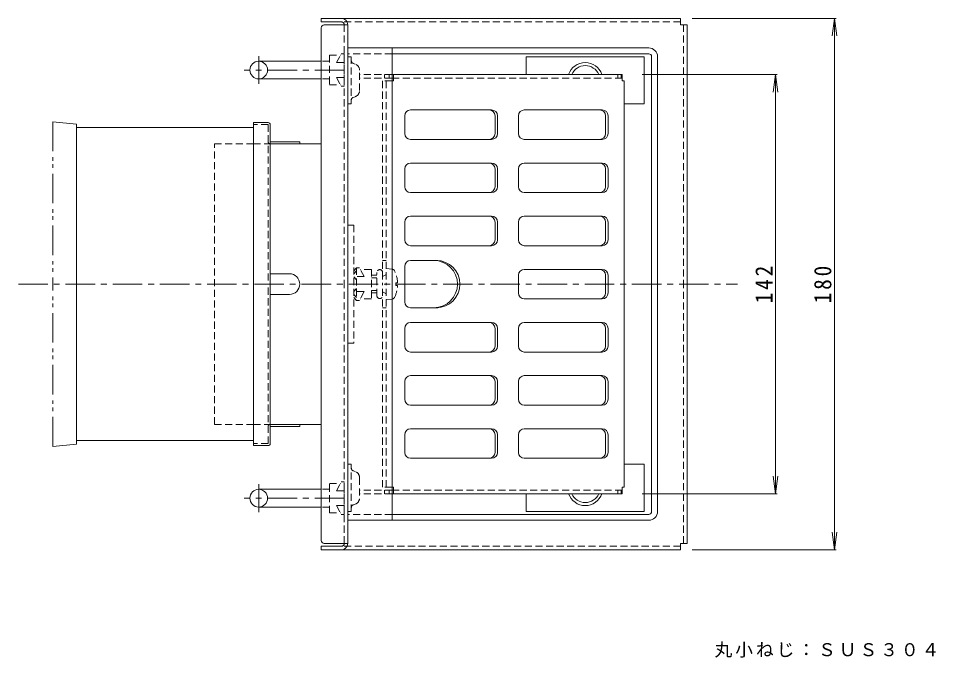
# Model space of a CAD drawing. Units: millimetres at full size, sheet at 1:2. Extents: x -216 to 337, y -274 to 233.
# Drawn here: x -170.7 to 140.3, y 16.8 to 233.3 of the extents above; entities that cross this region are included whole.
import ezdxf

# ---------------------------------------------------------------- set-up
doc = ezdxf.new("R2010")
doc.units = ezdxf.units.MM
doc.header["$LTSCALE"] = 2
for name, pattern in [('CHAIN1', [8, 5, -1, 1, -1]), ('DASHED1', [1.8, 1.2, -0.6]), ('DOUBLE_CHAIN1', [8.8, 5, -1, 0.6, -0.6, 0.6, -1])]:
    doc.linetypes.add(name, pattern=pattern)
for name, color, linetype, lineweight in [('0-0_通り芯', 3, 'Continuous', 9), ('0-1_躯体', 2, 'Continuous', 9), ('0-2_仕上', 6, 'Continuous', 9), ('0-3_建具', 4, 'Continuous', 9), ('0-4_その他', 7, 'Continuous', 9), ('0-5_寸法', 7, 'Continuous', 9), ('0-6_ハッチ', 6, 'Continuous', 9), ('0-A', 2, 'DASHED1', 9)]:
    doc.layers.add(name, color=color, linetype=linetype, lineweight=lineweight)
doc.styles.add('ＭＳ ゴシック', font='')
doc.styles.get('ＭＳ ゴシック').set_extended_font_data('MS Gothic')

msp = doc.modelspace()

# ---------------------------------------------------------------- linework, layer by layer
at = {"layer": '0-0_通り芯'}
for p, q in [((53.803, 233.27), (-67.996, 233.27)), ((-67.996, 233.27), (-67.996, 232.07)), ((53.803, 231.07), (53.803, 233.27)), ((-61.196, 232.07), (-67.996, 232.07)), ((-66.996, 231.07), (-58.996, 231.07)), ((-58.996, 231.07), (-58.996, 143.27)), ((53.803, 231.07), (56.004, 231.07)), ((56.004, 231.07), (56.004, 143.27)), ((-67.996, 230.07), (-67.996, 143.27)), ((-67.996, 56.47), (-67.996, 143.27)), ((-58.996, 55.47), (-58.996, 143.27)), ((56.004, 55.47), (56.004, 143.27)), ((-67.996, 53.27), (-67.996, 54.47)), ((-61.196, 54.47), (-67.996, 54.47)), ((53.803, 53.27), (-67.996, 53.27)), ((-66.996, 55.47), (-58.996, 55.47)), ((53.803, 55.47), (53.803, 53.27)), ((53.803, 55.47), (56.004, 55.47))]:
    msp.add_line(p, q, dxfattribs=at)
at = {"layer": '0-0_通り芯', "linetype": 'DASHED1'}
for p, q in [((-61.196, 232.07), (-67.996, 232.07)), ((53.803, 232.07), (-61.196, 232.07)), ((-60.196, 231.07), (-60.196, 143.27)), ((54.804, 231.07), (54.804, 143.27)), ((-60.196, 55.47), (-60.196, 143.27)), ((54.804, 55.47), (54.804, 143.27)), ((-61.196, 54.47), (-67.996, 54.47)), ((53.803, 54.47), (-61.196, 54.47))]:
    msp.add_line(p, q, dxfattribs=at)
at = {"layer": '0-0_通り芯', "linetype": 'CHAIN1'}
msp.add_line((-170.67, 143.27), (73.065, 143.27), dxfattribs=at)
at = {"layer": '0-0_通り芯'}
for centre, radius, start, end in [((-61.196, 231.07), 2.2, 0, 90), ((-66.996, 230.07), 1, 90, 180), ((-61.196, 231.07), 1, 0, 90), ((-66.996, 56.47), 1, 180, 270), ((-61.196, 55.47), 2.2, 270, 0), ((-61.196, 55.47), 1, 270, 0)]:
    msp.add_arc(centre, radius, start, end, dxfattribs=at)
at = {"layer": '0-0_通り芯', "linetype": 'DASHED1'}
for centre, start, end in [((-61.196, 231.07), 0, 90), ((-61.196, 55.47), 270, 0)]:
    msp.add_arc(centre, 1, start, end, dxfattribs=at)
at = {"layer": '0-1_躯体'}
for p, q in [((43.004, 223.27), (-58.996, 223.27)), ((-43.996, 63.27), (-43.996, 223.27)), ((43.003, 221.27), (-43.996, 221.27)), ((1.504, 214.27), (1.504, 220.27)), ((41.503, 220.27), (1.504, 220.27)), ((41.503, 204.27), (41.503, 220.27)), ((44.004, 66.27), (44.004, 220.27)), ((46.004, 66.27), (46.004, 220.27)), ((41.503, 204.27), (34.702, 204.27)), ((41.503, 82.27), (34.702, 82.27)), ((41.503, 82.27), (41.503, 66.27)), ((1.504, 72.27), (1.504, 66.27)), ((41.503, 66.27), (1.504, 66.27)), ((43.004, 63.27), (-58.996, 63.27)), ((43.003, 65.27), (-43.996, 65.27))]:
    msp.add_line(p, q, dxfattribs=at)
at = {"layer": '0-1_躯体', "linetype": 'DASHED1'}
for p, q in [((-43.996, 221.27), (-58.996, 221.27)), ((-57.796, 220.27), (-58.996, 220.27)), ((-57.796, 220.27), (-57.796, 204.27)), ((-57.133, 218.033), (-56.45, 217.789)), ((-54.996, 208.839), (-54.996, 215.7)), ((-57.133, 206.507), (-56.45, 206.75)), ((-57.796, 204.27), (-58.996, 204.27)), ((-58.996, 163.27), (-56.996, 163.27)), ((-56.996, 163.27), (-56.996, 123.27)), ((-55.996, 148.77), (-56.996, 147.77)), ((-55.996, 147.77), (-56.996, 146.77)), ((-54.996, 148.77), (-55.996, 148.77)), ((-53.392, 145.795), (-54.996, 148.77)), ((-50.996, 148.27), (-54.727, 148.27)), ((-50.996, 148.27), (-50.996, 138.27)), ((-56.996, 145.77), (-55.996, 144.77)), ((-53.392, 145.795), (-55.996, 145.795)), ((-56.996, 140.77), (-55.996, 141.77)), ((-53.392, 140.745), (-55.996, 140.745)), ((-53.392, 140.745), (-54.996, 137.77)), ((-55.996, 138.77), (-56.996, 139.77)), ((-54.996, 137.77), (-55.996, 137.77)), ((-50.996, 138.27), (-54.727, 138.27)), ((-58.996, 123.27), (-56.996, 123.27)), ((-57.796, 82.27), (-58.996, 82.27)), ((-57.796, 66.27), (-57.796, 82.27)), ((-57.133, 80.033), (-56.45, 79.789)), ((-54.996, 77.7), (-54.996, 70.839)), ((-57.133, 68.507), (-56.45, 68.75)), ((-57.796, 66.27), (-58.996, 66.27)), ((-43.996, 65.27), (-58.996, 65.27))]:
    msp.add_line(p, q, dxfattribs=at)
msp.add_lwpolyline([(-55.996, 148.77), (-55.996, 137.77), (-56.996, 138.77)], dxfattribs=at)
at = {"layer": '0-1_躯体'}
for centre, radius, start, end in [((43.003, 220.27), 1, 0, 90), ((43.004, 220.27), 3, 0, 90), ((21.504, 212.27), 6, 19.47134, 160.52866), ((21.504, 212.27), 5, 23.57832, 156.42168), ((21.504, 74.27), 6, 199.47134, 340.52866), ((21.504, 74.27), 5, 203.57832, 336.42168), ((43.003, 66.27), 1, 270, 0), ((43.004, 66.27), 3, 270, 0)]:
    msp.add_arc(centre, radius, start, end, dxfattribs=at)
at = {"layer": '0-1_躯体', "linetype": 'DASHED1'}
for centre, radius, start, end in [((-56.796, 218.975), 1, 180, 250.34541), ((-57.196, 215.7), 2.2, 0, 70.34474), ((-57.196, 208.839), 2.2, 289.65459, 0), ((-56.796, 205.565), 1, 109.65392, 180), ((-56.796, 80.974), 1, 180, 250.34608), ((-57.196, 77.7), 2.2, 0, 70.34541), ((-56.796, 67.565), 1, 109.65459, 180), ((-57.196, 70.839), 2.2, 289.65526, 0)]:
    msp.add_arc(centre, radius, start, end, dxfattribs=at)
at = {"layer": '0-2_仕上', "linetype": 'DASHED1'}
for p, q in [((-43.996, 214.27), (-54.996, 214.27)), ((-43.996, 213.07), (-54.996, 213.07)), ((-47.195, 212.07), (-47.195, 143.27)), ((-43.996, 212.07), (-47.195, 212.07)), ((-46.552, 214.27), (-46.552, 213.07)), ((-45.995, 212.07), (-45.995, 143.27)), ((-44.996, 214.27), (-44.996, 213.07)), ((34.058, 213.07), (-43.441, 213.07)), ((32.502, 214.27), (32.502, 213.07)), ((33.644, 214.27), (33.644, 213.07)), ((-45.995, 151.27), (-47.195, 151.27)), ((-49.095, 139.32), (-49.095, 147.22)), ((-47.195, 74.47), (-47.195, 143.27)), ((-45.995, 74.47), (-45.995, 143.27)), ((-45.995, 135.27), (-47.195, 135.27)), ((-43.996, 73.47), (-54.996, 73.47)), ((-43.996, 72.27), (-54.996, 72.27)), ((-43.996, 74.47), (-47.195, 74.47)), ((-46.552, 72.27), (-46.552, 73.47)), ((-44.996, 72.27), (-44.996, 73.47)), ((34.058, 73.47), (-43.441, 73.47)), ((32.502, 72.27), (32.502, 73.47)), ((33.644, 72.27), (33.644, 73.47))]:
    msp.add_line(p, q, dxfattribs=at)
at = {"layer": '0-2_仕上'}
for p, q in [((34.058, 214.27), (-43.996, 214.27)), ((-43.441, 213.07), (-43.996, 213.07)), ((-43.441, 212.07), (-43.996, 212.07)), ((-43.441, 214.27), (-43.441, 213.07)), ((-43.441, 213.07), (-43.441, 212.07)), ((34.058, 213.07), (34.058, 214.27)), ((34.058, 213.07), (34.058, 212.07)), ((34.702, 212.07), (34.058, 212.07)), ((34.702, 212.07), (34.702, 143.27)), ((-10.227, 202.27), (-37.693, 202.27)), ((27.249, 202.27), (0.844, 202.27)), ((-39.693, 194.27), (-39.693, 200.27)), ((-9.075, 200.27), (-9.075, 194.27)), ((-8.227, 194.27), (-8.227, 200.27)), ((-1.156, 194.27), (-1.156, 200.27)), ((28.401, 194.27), (28.401, 200.27)), ((29.25, 194.27), (29.25, 200.27)), ((-10.227, 192.27), (-37.693, 192.27)), ((27.249, 192.27), (0.844, 192.27)), ((-10.227, 184.27), (-37.693, 184.27)), ((27.249, 184.27), (0.844, 184.27)), ((-39.693, 176.27), (-39.693, 182.27)), ((-9.075, 182.27), (-9.075, 176.27)), ((-8.227, 176.27), (-8.227, 182.27)), ((-1.156, 176.27), (-1.156, 182.27)), ((28.401, 176.27), (28.401, 182.27)), ((29.25, 176.27), (29.25, 182.27)), ((-10.227, 174.27), (-37.693, 174.27)), ((27.249, 174.27), (0.844, 174.27)), ((-10.227, 166.27), (-37.693, 166.27)), ((27.249, 166.27), (0.844, 166.27)), ((-39.693, 158.27), (-39.693, 164.27)), ((-9.075, 164.27), (-9.075, 158.27)), ((-8.227, 158.27), (-8.227, 164.27)), ((-1.156, 158.27), (-1.156, 164.27)), ((28.401, 158.27), (28.401, 164.27)), ((29.25, 158.27), (29.25, 164.27)), ((-10.227, 156.27), (-37.693, 156.27)), ((27.249, 156.27), (0.844, 156.27)), ((-39.693, 149.27), (-39.693, 143.27)), ((-37.693, 151.27), (-28.497, 151.27)), ((-1.156, 146.27), (-1.156, 143.27)), ((27.249, 148.27), (0.844, 148.27)), ((28.401, 146.27), (28.401, 143.27)), ((29.25, 146.27), (29.25, 143.27)), ((-39.693, 137.27), (-39.693, 143.27)), ((-1.156, 140.27), (-1.156, 143.27)), ((28.401, 140.27), (28.401, 143.27)), ((29.25, 140.27), (29.25, 143.27)), ((34.702, 74.47), (34.702, 143.27)), ((27.249, 138.27), (0.844, 138.27)), ((-37.693, 135.27), (-28.497, 135.27)), ((-39.693, 128.27), (-39.693, 122.27)), ((-10.227, 130.27), (-37.693, 130.27)), ((-9.075, 122.27), (-9.075, 128.27)), ((-8.227, 128.27), (-8.227, 122.27)), ((-1.156, 128.27), (-1.156, 122.27)), ((27.249, 130.27), (0.844, 130.27)), ((28.401, 128.27), (28.401, 122.27)), ((29.25, 128.27), (29.25, 122.27)), ((-10.227, 120.27), (-37.693, 120.27)), ((27.249, 120.27), (0.844, 120.27)), ((-10.227, 112.27), (-37.693, 112.27)), ((27.249, 112.27), (0.844, 112.27)), ((-39.693, 110.27), (-39.693, 104.27)), ((-9.075, 104.27), (-9.075, 110.27)), ((-8.227, 110.27), (-8.227, 104.27)), ((-1.156, 110.27), (-1.156, 104.27)), ((28.401, 110.27), (28.401, 104.27)), ((29.25, 110.27), (29.25, 104.27)), ((-10.227, 102.27), (-37.693, 102.27)), ((27.249, 102.27), (0.844, 102.27)), ((-10.227, 94.27), (-37.693, 94.27)), ((27.249, 94.27), (0.844, 94.27)), ((-39.693, 92.27), (-39.693, 86.27)), ((-9.075, 86.27), (-9.075, 92.27)), ((-8.227, 92.27), (-8.227, 86.27)), ((-1.156, 92.27), (-1.156, 86.27)), ((28.401, 92.27), (28.401, 86.27)), ((29.25, 92.27), (29.25, 86.27)), ((-10.227, 84.27), (-37.693, 84.27)), ((27.249, 84.27), (0.844, 84.27)), ((-43.441, 74.47), (-43.996, 74.47)), ((-43.441, 73.47), (-43.996, 73.47)), ((34.058, 72.27), (-43.996, 72.27)), ((-43.441, 73.47), (-43.441, 74.47)), ((-43.441, 72.27), (-43.441, 73.47)), ((34.058, 73.47), (34.058, 74.47)), ((34.702, 74.47), (34.058, 74.47)), ((34.058, 73.47), (34.058, 72.27))]:
    msp.add_line(p, q, dxfattribs=at)
for centre, radius, start, end in [((-37.693, 200.27), 2, 90, 180), ((-11.075, 200.27), 2, 0, 90), ((-10.227, 200.27), 2, 0, 90), ((0.844, 200.27), 2, 90, 180), ((26.401, 200.27), 2, 0, 90), ((27.249, 200.27), 2, 0, 90), ((-37.693, 194.27), 2, 180, 270), ((-11.075, 194.27), 2, 270, 0), ((-10.227, 194.27), 2, 270, 0), ((0.844, 194.27), 2, 180, 270), ((26.401, 194.27), 2, 270, 0), ((27.249, 194.27), 2, 270, 0), ((-37.693, 182.27), 2, 90, 180), ((-11.075, 182.27), 2, 0, 90), ((-10.227, 182.27), 2, 0, 90), ((0.844, 182.27), 2, 90, 180), ((26.401, 182.27), 2, 0, 90), ((27.249, 182.27), 2, 0, 90), ((-37.693, 176.27), 2, 180, 270), ((-11.075, 176.27), 2, 270, 0), ((-10.227, 176.27), 2, 270, 0), ((0.844, 176.27), 2, 180, 270), ((26.401, 176.27), 2, 270, 0), ((27.249, 176.27), 2, 270, 0), ((-37.693, 164.27), 2, 90, 180), ((-11.075, 164.27), 2, 0, 90), ((-10.227, 164.27), 2, 0, 90), ((0.844, 164.27), 2, 90, 180), ((26.401, 164.27), 2, 0, 90), ((27.249, 164.27), 2, 0, 90), ((-37.693, 158.27), 2, 180, 270), ((-11.075, 158.27), 2, 270, 0), ((-10.227, 158.27), 2, 270, 0), ((0.844, 158.27), 2, 180, 270), ((26.401, 158.27), 2, 270, 0), ((27.249, 158.27), 2, 270, 0), ((-37.693, 149.27), 2, 90, 180), ((-29.803, 143.27), 8, 0, 90), ((-28.955, 143.27), 8, 0, 90), ((0.844, 146.27), 2, 90, 180), ((26.401, 146.27), 2, 0, 90), ((27.249, 146.27), 2, 0, 90), ((-29.803, 143.27), 8, 270, 0), ((-28.955, 143.27), 8, 270, 0), ((0.844, 140.27), 2, 180, 270), ((26.401, 140.27), 2, 270, 0), ((27.249, 140.27), 2, 270, 0), ((-37.693, 137.27), 2, 180, 270), ((-37.693, 128.27), 2, 90, 180), ((-11.075, 128.27), 2, 0, 90), ((-10.227, 128.27), 2, 0, 90), ((0.844, 128.27), 2, 90, 180), ((26.401, 128.27), 2, 0, 90), ((27.249, 128.27), 2, 0, 90), ((-37.693, 122.27), 2, 180, 270), ((-11.075, 122.27), 2, 270, 0), ((-10.227, 122.27), 2, 270, 0), ((0.844, 122.27), 2, 180, 270), ((26.401, 122.27), 2, 270, 0), ((27.249, 122.27), 2, 270, 0), ((-37.693, 110.27), 2, 90, 180), ((-11.075, 110.27), 2, 0, 90), ((-10.227, 110.27), 2, 0, 90), ((0.844, 110.27), 2, 90, 180), ((26.401, 110.27), 2, 0, 90), ((27.249, 110.27), 2, 0, 90), ((-37.693, 104.27), 2, 180, 270), ((-11.075, 104.27), 2, 270, 0), ((-10.227, 104.27), 2, 270, 0), ((0.844, 104.27), 2, 180, 270), ((26.401, 104.27), 2, 270, 0), ((27.249, 104.27), 2, 270, 0), ((-37.693, 92.27), 2, 90, 180), ((-11.075, 92.27), 2, 0, 90), ((-10.227, 92.27), 2, 0, 90), ((0.844, 92.27), 2, 90, 180), ((26.401, 92.27), 2, 0, 90), ((27.249, 92.27), 2, 0, 90), ((-37.693, 86.27), 2, 180, 270), ((-11.075, 86.27), 2, 270, 0), ((-10.227, 86.27), 2, 270, 0), ((0.844, 86.27), 2, 180, 270), ((26.401, 86.27), 2, 270, 0), ((27.249, 86.27), 2, 270, 0)]:
    msp.add_arc(centre, radius, start, end, dxfattribs=at)
at = {"layer": '0-2_仕上', "linetype": 'DASHED1'}
for centre, start, end in [((-48.145, 147.22), 0, 180), ((-48.145, 139.32), 180, 0)]:
    msp.add_arc(centre, 0.95, start, end, dxfattribs=at)
at = {"layer": '0-3_建具', "color": 7, "linetype": 'DOUBLE_CHAIN1'}
for p in [(-150.978, 197.444), (-150.978, 89.095)]:
    msp.add_line(p, (-150.978, 143.27), dxfattribs=at)
at = {"layer": '0-3_建具'}
for p, q in [((-150.958, 196.27), (-150.958, 90.27)), ((-150.958, 196.27), (-90.989, 196.27)), ((-85.989, 197.97), (-90.989, 197.97)), ((-90.989, 197.97), (-90.989, 143.27)), ((-85.289, 143.27), (-85.289, 197.27)), ((-85.289, 191.47), (-75.289, 191.47)), ((-85.289, 190.77), (-75.289, 190.77)), ((-75.289, 190.77), (-75.289, 191.47)), ((-85.289, 146.77), (-78.789, 146.77)), ((-85.289, 146.77), (-78.789, 146.77)), ((-90.989, 88.57), (-90.989, 143.27)), ((-85.289, 143.27), (-85.289, 89.27)), ((-85.289, 139.77), (-78.789, 139.77)), ((-85.289, 139.77), (-78.789, 139.77)), ((-85.289, 95.77), (-75.289, 95.77)), ((-85.289, 95.07), (-75.289, 95.07)), ((-75.289, 95.77), (-75.289, 95.07)), ((-150.958, 90.27), (-90.989, 90.27)), ((-85.989, 88.57), (-90.989, 88.57))]:
    msp.add_line(p, q, dxfattribs=at)
at = {"layer": '0-3_建具', "linetype": 'DASHED1'}
for p, q in [((-85.989, 197.27), (-90.989, 197.27)), ((-85.989, 197.27), (-85.989, 143.27)), ((-85.989, 89.27), (-85.989, 143.27)), ((-85.989, 89.27), (-90.989, 89.27))]:
    msp.add_line(p, q, dxfattribs=at)
at = {"layer": '0-3_建具', "color": 7, "linetype": 'DOUBLE_CHAIN1'}
for points in [[(-150.978, 197.444), (-158.996, 198.263), (-158.996, 143.27)], [(-150.978, 89.095), (-158.996, 88.276), (-158.996, 143.27)]]:
    msp.add_lwpolyline(points, dxfattribs=at)
at = {"layer": '0-3_建具'}
for centre, radius, start, end in [((-85.989, 197.27), 0.7, 0, 90), ((-78.789, 143.27), 3.5, 270, 90), ((-78.789, 143.27), 3.5, 270, 90), ((-85.989, 89.27), 0.7, 270, 0)]:
    msp.add_arc(centre, radius, start, end, dxfattribs=at)
at = {"layer": '0-3_建具', "linetype": 'DASHED1'}
for centre, start, end in [((-85.289, 191.47), 180, 270), ((-85.289, 95.07), 90, 180)]:
    msp.add_arc(centre, 0.7, start, end, dxfattribs=at)
at = {"layer": '0-4_その他'}
for p, q in [((106.604, 233.27), (57.803, 233.27)), ((106.004, 233.27), (105.22, 227.321)), ((106.004, 233.27), (106.787, 227.321)), ((106.004, 53.27), (106.004, 233.27)), ((86.604, 214.27), (40.777, 214.27)), ((86.004, 214.27), (85.22, 208.321)), ((86.004, 214.27), (86.787, 208.321)), ((86.004, 72.27), (86.004, 214.27)), ((86.004, 72.27), (85.22, 78.218)), ((86.004, 72.27), (86.787, 78.218)), ((86.604, 72.27), (40.777, 72.27)), ((106.004, 53.27), (105.22, 59.218)), ((106.004, 53.27), (106.787, 59.218)), ((106.604, 53.27), (57.803, 53.27))]:
    msp.add_line(p, q, dxfattribs=at)
at = {"layer": '0-6_ハッチ', "linetype": 'DASHED1'}
for p, q in [((-104.173, 190.77), (-90.989, 190.77)), ((-104.173, 95.77), (-104.173, 190.77)), ((-90.989, 190.77), (-85.289, 190.77)), ((-104.173, 95.77), (-90.989, 95.77)), ((-90.989, 95.77), (-85.289, 95.77))]:
    msp.add_line(p, q, dxfattribs=at)
at = {"layer": '0-6_ハッチ'}
for p, q in [((-85.289, 190.77), (-67.996, 190.77)), ((-85.289, 95.77), (-67.996, 95.77))]:
    msp.add_line(p, q, dxfattribs=at)
at = {"layer": '0-A'}
for p, q in [((-62.8, 218.295), (-61.196, 221.27)), ((-61.196, 221.27), (-60.196, 221.27)), ((-60.196, 221.27), (-60.196, 210.27)), ((-65.197, 218.77), (-67.996, 218.77)), ((-65.197, 220.77), (-61.466, 220.77)), ((-62.8, 218.295), (-60.196, 218.295)), ((-65.197, 212.77), (-67.996, 212.77)), ((-62.8, 213.245), (-61.196, 210.27)), ((-62.8, 213.245), (-60.196, 213.245)), ((-61.196, 210.27), (-60.196, 210.27)), ((-49.095, 146.27), (-50.996, 146.27)), ((-47.195, 145.85), (-46.123, 146.452)), ((-43.985, 148.344), (-45.996, 148.52)), ((-49.095, 145.4), (-50.996, 145.4)), ((-42.728, 142.791), (-42.728, 143.749)), ((-42.107, 143.749), (-42.728, 143.749)), ((-49.095, 141.14), (-50.996, 141.14)), ((-49.095, 140.27), (-50.996, 140.27)), ((-47.195, 140.69), (-46.123, 140.088)), ((-42.107, 142.791), (-42.728, 142.791)), ((-43.985, 138.196), (-45.996, 138.02)), ((-62.8, 73.295), (-61.196, 76.27)), ((-61.196, 76.27), (-60.196, 76.27)), ((-60.196, 65.27), (-60.196, 76.27)), ((-65.197, 73.77), (-67.996, 73.77)), ((-62.8, 73.295), (-60.196, 73.295)), ((-65.197, 67.77), (-67.996, 67.77)), ((-65.197, 65.77), (-61.466, 65.77)), ((-62.8, 68.245), (-61.196, 65.27)), ((-62.8, 68.245), (-60.196, 68.245)), ((-61.196, 65.27), (-60.196, 65.27))]:
    msp.add_line(p, q, dxfattribs=at)
at = {"layer": '0-A', "linetype": 'CHAIN1'}
for p, q in [((-89.197, 220.465), (-89.197, 211.075)), ((-60.196, 215.77), (-94.162, 215.77)), ((-89.197, 75.465), (-89.197, 66.075)), ((-60.196, 70.77), (-94.162, 70.77))]:
    msp.add_line(p, q, dxfattribs=at)
at = {"layer": '0-A', "linetype": 'Continuous'}
for p, q in [((-67.996, 218.77), (-89.197, 218.77)), ((-67.996, 212.77), (-89.197, 212.77)), ((-67.996, 73.77), (-89.197, 73.77)), ((-67.996, 67.77), (-89.197, 67.77))]:
    msp.add_line(p, q, dxfattribs=at)
at = {"layer": '0-A'}
for points in [[(-65.197, 220.77), (-65.197, 213.372), (-65.197, 210.77), (-61.466, 210.77)], [(-65.197, 65.77), (-65.197, 73.168), (-65.197, 75.77), (-61.466, 75.77)]]:
    msp.add_lwpolyline(points, dxfattribs=at)
at = {"layer": '0-A', "linetype": 'Continuous'}
for centre in [(-89.197, 215.77), (-89.197, 70.77)]:
    msp.add_circle(centre, 3, dxfattribs=at)
at = {"layer": '0-A'}
for centre, radius, start, end in [((-46.246, 146.67), 0.25, 299.32918, 0), ((-44.072, 147.347), 1, 26.94113, 84.99829), ((-52.096, 143.27), 10, 2.7462, 26.94164), ((-46.246, 139.87), 0.25, 0, 60.67082), ((-52.096, 143.27), 10, 333.05852, 357.2538), ((-44.072, 139.192), 1, 275.00171, 333.05887)]:
    msp.add_arc(centre, radius, start, end, dxfattribs=at)

# ---------------------------------------------------------------- texts
at = {"layer": '0-4_その他', "color": 2, "char_height": 5.865, "attachment_point": 7, "rotation": 90, "style": 'ＭＳ ゴシック'}
for s, insert in [('\\T1.27;\\W0.9;142', (85.004, 136.77)), ('\\T1.27;\\W0.9;180', (105.004, 136.77))]:
    msp.add_mtext(s, dxfattribs=dict(at, insert=insert))
at = {"layer": '0-5_寸法', "insert": (65.34, 16.767), "char_height": 4.399, "attachment_point": 7, "style": 'ＭＳ ゴシック'}
msp.add_mtext('\\T1.17;丸小ねじ：ＳＵＳ３０４', dxfattribs=at)

doc.saveas('drawing.dxf')
